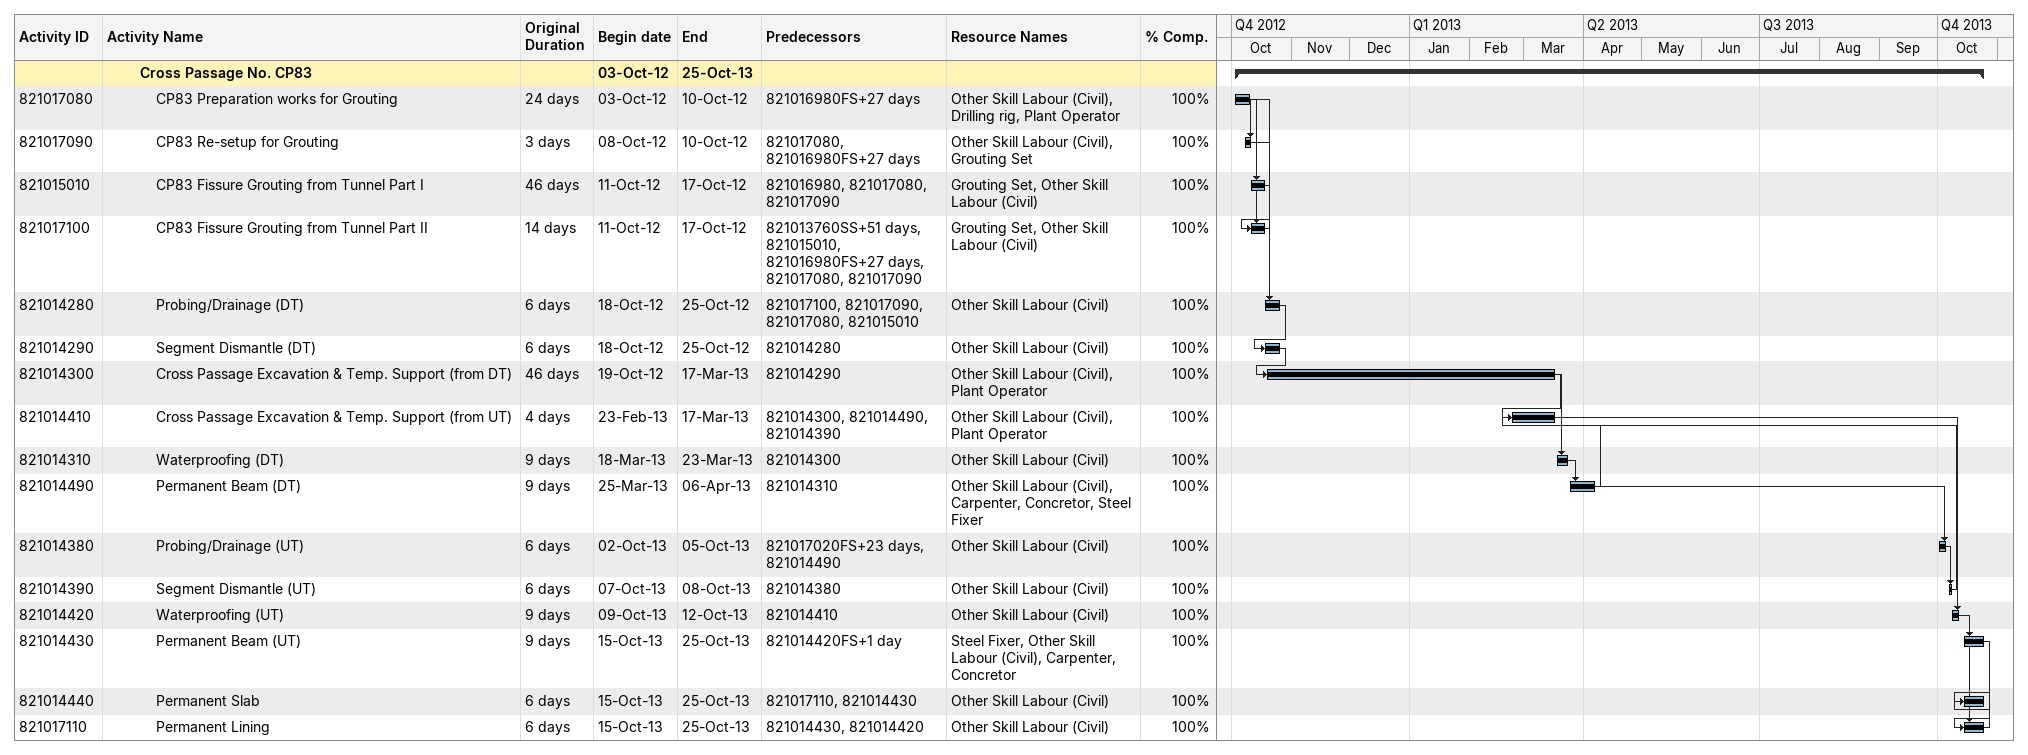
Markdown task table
| ID | Level | Task | Original duration | Start | Finish | Predecessors | Resources | % complete |
|---|---|---|---|---|---|---|---|---|
|  | 3 | **Cross Passage No. CP83** |  | 2012-10-03 | 2013-10-25 |  |  |  |
| 821017080 | 4 | CP83 Preparation works for Grouting | 24d | 2012-10-03 | 2012-10-10 | 821016980FS+27d | Other Skill Labour (Civil), Drilling rig, Plant Operator | 100 |
| 821017090 | 4 | CP83 Re-setup for Grouting | 3d | 2012-10-08 | 2012-10-10 | 821017080, 821016980FS+27d | Other Skill Labour (Civil), Grouting Set | 100 |
| 821015010 | 4 | CP83 Fissure Grouting from Tunnel Part I | 46d | 2012-10-11 | 2012-10-17 | 821016980, 821017080, 821017090 | Grouting Set, Other Skill Labour (Civil) | 100 |
| 821017100 | 4 | CP83 Fissure Grouting from Tunnel Part II | 14d | 2012-10-11 | 2012-10-17 | 821013760SS+51d, 821015010, 821016980FS+27d, 821017080, 821017090 | Grouting Set, Other Skill Labour (Civil) | 100 |
| 821014280 | 4 | Probing/Drainage (DT) | 6d | 2012-10-18 | 2012-10-25 | 821017100, 821017090, 821017080, 821015010 | Other Skill Labour (Civil) | 100 |
| 821014290 | 4 | Segment Dismantle (DT) | 6d | 2012-10-18 | 2012-10-25 | 821014280 | Other Skill Labour (Civil) | 100 |
| 821014300 | 4 | Cross Passage Excavation & Temp. Support (from DT) | 46d | 2012-10-19 | 2013-03-17 | 821014290 | Other Skill Labour (Civil), Plant Operator | 100 |
| 821014410 | 4 | Cross Passage Excavation & Temp. Support (from UT) | 4d | 2013-02-23 | 2013-03-17 | 821014300, 821014490, 821014390 | Other Skill Labour (Civil), Plant Operator | 100 |
| 821014310 | 4 | Waterproofing (DT) | 9d | 2013-03-18 | 2013-03-23 | 821014300 | Other Skill Labour (Civil) | 100 |
| 821014490 | 4 | Permanent Beam (DT) | 9d | 2013-03-25 | 2013-04-06 | 821014310 | Other Skill Labour (Civil), Carpenter, Concretor, Steel Fixer | 100 |
| 821014380 | 4 | Probing/Drainage (UT) | 6d | 2013-10-02 | 2013-10-05 | 821017020FS+23d, 821014490 | Other Skill Labour (Civil) | 100 |
| 821014390 | 4 | Segment Dismantle (UT) | 6d | 2013-10-07 | 2013-10-08 | 821014380 | Other Skill Labour (Civil) | 100 |
| 821014420 | 4 | Waterproofing (UT) | 9d | 2013-10-09 | 2013-10-12 | 821014410 | Other Skill Labour (Civil) | 100 |
| 821014430 | 4 | Permanent Beam (UT) | 9d | 2013-10-15 | 2013-10-25 | 821014420FS+1d | Steel Fixer, Other Skill Labour (Civil), Carpenter, Concretor | 100 |
| 821014440 | 4 | Permanent Slab | 6d | 2013-10-15 | 2013-10-25 | 821017110, 821014430 | Other Skill Labour (Civil) | 100 |
| 821017110 | 4 | Permanent Lining | 6d | 2013-10-15 | 2013-10-25 | 821014430, 821014420 | Other Skill Labour (Civil) | 100 |
